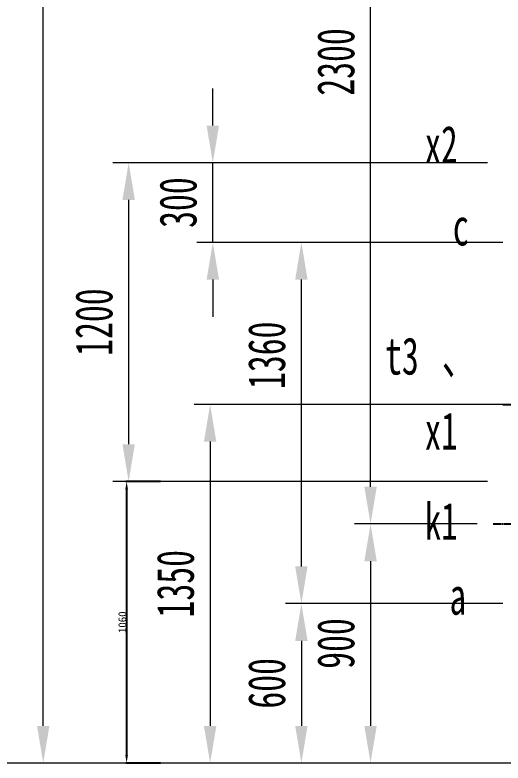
# Model space of a CAD drawing. Header units: millimetres. Extents: x -23892 to 57527, y -540 to 34444.
# Drawn here: x -20687 to -18851, y 6045 to 8862 of the extents above; entities that cross this region are included whole.
import ezdxf

# ---------------------------------------------------------------- set-up
doc = ezdxf.new("R2010")
doc.units = ezdxf.units.MM
doc.linetypes.add('EB_DASHDOT', pattern=[39, 30, -3, 3, -3])
doc.layers.get('0').update_dxf_attribs({"lineweight": 0})
doc.layers.get('Defpoints').update_dxf_attribs({"lineweight": 0})
doc.layers.add('CAXA1', color=1, linetype='EB_DASHDOT', lineweight=25)
doc.layers.add('CAXA4', color=3, linetype='Continuous', lineweight=25)
doc.styles.get("Standard").update_dxf_attribs({"font": ''})
doc.styles.add('UserTxtStyle8', font='SimSun.ttf', dxfattribs={"width": 0.647801})
doc.styles.add('标准', font='', dxfattribs={"width": 0.667})
doc.styles.get('Standard').set_extended_font_data('FangSong')
doc.styles.get('标准').set_extended_font_data('FangSong')
doc.dimstyles.get("Standard").update_dxf_attribs({"dimscale": 0, "dimtxt": 30, "dimasz": 30, "dimexe": 2.5, "dimexo": 0, "dimgap": 1, "dimtad": 1, "dimdec": 0, "dimlfac": -1, "dimrnd": 0.1, "dimzin": 0, "dimdsep": 46, "dimtxsty": 'Standard', "dimcen": 0.001, "dimclrd": 3, "dimclre": 3, "dimclrt": 3, "dimadec": 0, "dimazin": 0, "dimtfac": 1, "dimtdec": 0, "dimtmove": 0, "dimatfit": 0, "dimfxl": 1, "dimtolj": 1, "dimtzin": 0, "dimarcsym": 0})

# ---------------------------------------------------------------- blocks, each defined once
blk = doc.blocks.new('*D154')
at = {"color": 3, "lineweight": -2}
for p, q in [((-20140.5, 7105.5), (-20269.9, 7105.5)), ((-20267.4, 7075.5), (-20267.4, 6075.5)), ((-20140.5, 6045.5), (-20269.9, 6045.5))]:
    blk.add_line(p, q, dxfattribs=at)
at = {"color": 3}
for points in [[(-20272.4, 7075.5), (-20262.4, 7075.5), (-20267.4, 7105.5)], [(-20272.4, 6075.5), (-20262.4, 6075.5), (-20267.4, 6045.5)]]:
    blk.add_solid(points, dxfattribs=at)
at = {"layer": 'Defpoints', "color": 0}
for p in [(-20140.5, 7105.5), (-20267.4, 6045.5), (-20140.5, 6045.5)]:
    blk.add_point(p, dxfattribs=at)
at = {"color": 3, "insert": (-20283.4, 6575.5), "char_height": 30, "attachment_point": 5, "rotation": 90}
blk.add_mtext('\\A1;1060', dxfattribs=at)
blk = doc.blocks.new('*D155')
at = {"color": 3, "lineweight": -2}
for p, q in [((-16710.8, 20545.5), (-14419.6, 20545.5)), ((-14422.1, 20515.5), (-14422.1, 7425.5)), ((-18852.6, 7395.5), (-14419.6, 7395.5))]:
    blk.add_line(p, q, dxfattribs=at)
at = {"color": 3}
for points in [[(-14427.1, 20515.5), (-14417.1, 20515.5), (-14422.1, 20545.5)], [(-14427.1, 7425.5), (-14417.1, 7425.5), (-14422.1, 7395.5)]]:
    blk.add_solid(points, dxfattribs=at)
at = {"layer": 'Defpoints', "color": 0}
for p in [(-16710.8, 20545.5), (-18852.6, 7395.5), (-14422.1, 7395.5)]:
    blk.add_point(p, dxfattribs=at)
at = {"color": 3, "insert": (-14438.1, 13970.5), "char_height": 30, "attachment_point": 5, "rotation": 90}
blk.add_mtext('\\A1;13150', dxfattribs=at)

msp = doc.modelspace()

# ---------------------------------------------------------------- linework, layer by layer
for p, q in [((-20581.1011, 6185.4682), (-20581.1011, 17905.4682)), ((-19349.7888, 7085.4682), (-19349.7888, 9105.4682)), ((-19943.2417, 8445.4682), (-19943.2417, 8585.4682)), ((-18910.4393, 8305.4682), (-20319.739, 8305.4682)), ((-18910.4393, 8305.4682), (-20003.2417, 8305.4682)), ((-19943.2417, 8005.4682), (-19943.2417, 8305.4682)), ((-20259.739, 8165.4682), (-20259.739, 7245.4682)), ((-18868.5866, 8005.4682), (-20003.2417, 8005.4682)), ((-18852.5596, 8005.4682), (-19669.9696, 8005.4682)), ((-19943.2417, 7865.4682), (-19943.2417, 7725.4682)), ((-19609.9696, 6785.4682), (-19609.9696, 7865.4682)), ((-18852.5596, 7395.4682), (-20013.2384, 7395.4682)), ((-19953.2384, 7255.4682), (-19953.2384, 6185.4682)), ((-18910.4393, 7105.4682), (-20319.739, 7105.4682)), ((-18948.7758, 6945.4682), (-19409.7888, 6945.4682)), ((-18948.7758, 6945.4682), (-19409.7888, 6945.4682)), ((-19349.7888, 6805.4682), (-19349.7888, 6185.4682)), ((-18852.5596, 6645.4682), (-19669.9696, 6645.4682)), ((-18852.5596, 6645.4682), (-19669.9696, 6645.4682)), ((-19609.9696, 6505.4682), (-19609.9696, 6185.4682)), ((-19321.2646, 6045.4682), (-21434.9488, 6045.4682)), ((-18811.2738, 6045.4682), (-20641.1011, 6045.4682)), ((-18852.5596, 6045.4682), (-20013.2384, 6045.4682)), ((-18852.5596, 6045.4682), (-19669.9696, 6045.4682)), ((-18811.2738, 6045.4682), (-19409.7888, 6045.4682))]:
    msp.add_line(p, q)
for points in [[(-19966.5751, 8445.4682), (-19919.9084, 8445.4682), (-19943.2417, 8305.4682)], [(-20283.0723, 8165.4682), (-20236.4057, 8165.4682), (-20259.739, 8305.4682)], [(-19966.5751, 7865.4682), (-19919.9084, 7865.4682), (-19943.2417, 8005.4682)], [(-19633.303, 7865.4682), (-19586.6363, 7865.4682), (-19609.9696, 8005.4682)], [(-19976.5717, 7255.4682), (-19929.9051, 7255.4682), (-19953.2384, 7395.4682)], [(-20283.0723, 7245.4682), (-20236.4057, 7245.4682), (-20259.739, 7105.4682)], [(-19373.1221, 7085.4682), (-19326.4555, 7085.4682), (-19349.7888, 6945.4682)], [(-19373.1221, 6805.4682), (-19326.4555, 6805.4682), (-19349.7888, 6945.4682)], [(-19633.303, 6785.4682), (-19586.6363, 6785.4682), (-19609.9696, 6645.4682)], [(-19633.303, 6505.4682), (-19586.6363, 6505.4682), (-19609.9696, 6645.4682)], [(-20604.4344, 6185.4682), (-20557.7678, 6185.4682), (-20581.1011, 6045.4682)], [(-19976.5717, 6185.4682), (-19929.9051, 6185.4682), (-19953.2384, 6045.4682)], [(-19633.303, 6185.4682), (-19586.6363, 6185.4682), (-19609.9696, 6045.4682)], [(-19373.1221, 6185.4682), (-19326.4555, 6185.4682), (-19349.7888, 6045.4682)]]:
    msp.add_solid(points)
at = {"layer": 'CAXA1', "color": 1, "linetype": 'EB_DASHDOT', "lineweight": 25}
msp.add_line((-18888.7758, 6945.4682), (-18477.6687, 6945.4682), dxfattribs=at)

# ---------------------------------------------------------------- texts
at = {"char_height": 140, "attachment_point": 5, "rotation": 90, "style": '标准'}
for s, insert in [('\\A1;2300', (-19479.7888, 8684.7855)), ('\\A1;300', (-20073.2417, 8155.4682)), ('\\A1;1200', (-20389.739, 7705.4682)), ('\\A1;1360', (-19739.9696, 7580.494)), ('\\A1;1350', (-20083.2384, 6720.4682)), ('\\A1;900', (-19479.7888, 6495.4682)), ('\\A1;600', (-19739.9696, 6345.4682))]:
    msp.add_mtext(s, dxfattribs=dict(at, insert=insert))
at = {"layer": 'CAXA4', "color": 3, "linetype": 'Continuous', "lineweight": 25, "style": 'UserTxtStyle8', "width": 0.667}
for s, p in [('t3', (-19295.4533, 7507.9046)), ('、', (-19081.7694, 7507.9046))]:
    msp.add_text(s, height=140, dxfattribs=at).set_placement(p)
at = {"layer": 'CAXA4', "color": 3, "linetype": 'Continuous', "lineweight": 25, "char_height": 140, "attachment_point": 1, "style": 'UserTxtStyle8'}
for s, insert in [('x2', (-19145.9883, 8444.3295)), ('c', (-19040.74, 8134.3653)), ('x1', (-19145.9883, 7365.64)), ('k1', (-19145.9883, 7026.2152)), ('a', (-19052.5827, 6744.067))]:
    msp.add_mtext(s, dxfattribs=dict(at, insert=insert))

# ---------------------------------------------------------------- dimensions: what is measured, and where the dimension line sits
for base, p1, p2, picture, middle in [((-14422.0543, 7395.4682), (-16710.7715, 20545.4682), (-18852.5596, 7395.4682), '*D155', (-14438.0543, 13970.4682)), ((-20267.3506, 6045.4682), (-20140.4838, 7105.4682), (-20140.4838, 6045.4682), '*D154', (-20283.3506, 6575.4682))]:
    dim = msp.add_linear_dim(base=base, p1=p1, p2=p2, angle=90, dimstyle='Standard', override={"dimscale": 1})
    dim.commit()
    dim.dimension.update_dxf_attribs({"geometry": picture, "text_midpoint": middle})

doc.saveas('drawing.dxf')
